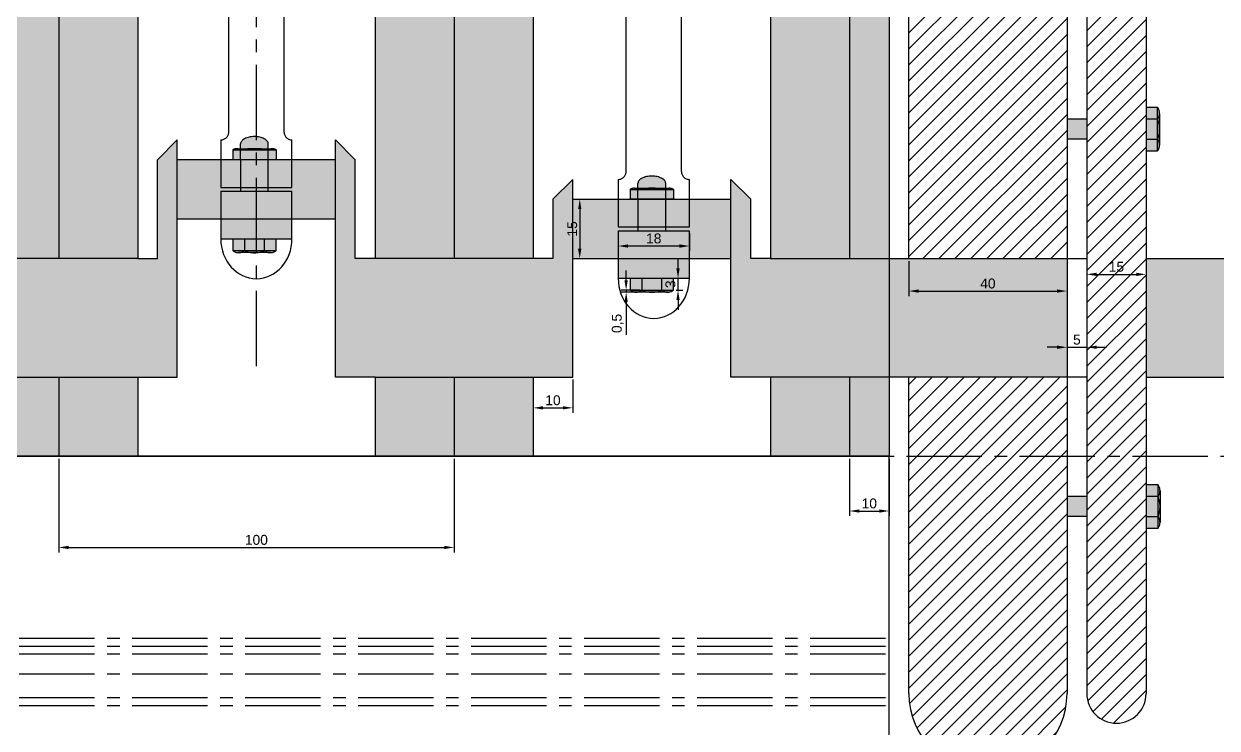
# Model space of a CAD drawing. Header units: millimetres. Extents: x 6030 to 8489, y 1264 to 2245.
# Drawn here: x 6892.3 to 7194.1, y 1694.9 to 1873 of the extents above; entities that cross this region are included whole.
import ezdxf

# ---------------------------------------------------------------- set-up
doc = ezdxf.new("R2010")
doc.units = ezdxf.units.MM
doc.linetypes.add('CENTER2', pattern=[28.575, 19.05, -3.175, 3.175, -3.175])
doc.layers.add('Layer1', color=173, linetype='Continuous')
doc.styles.get("Standard").update_dxf_attribs({"font": 'arial.ttf'})
doc.dimstyles.new('ISO-25', dxfattribs={"dimtxt": 2.5, "dimasz": 2.5, "dimexe": 1.25, "dimexo": 0.625, "dimtad": 1, "dimtxsty": 'Standard', "dimcen": 2.5, "dimadec": 0, "dimazin": 0, "dimtfac": 1, "dimtmove": 0, "dimatfit": 3, "dimfxl": 1, "dimarcsym": 0})

# ---------------------------------------------------------------- blocks, each defined once
blk = doc.blocks.new('*D28')
at = {"layer": 'Defpoints', "color": 0, "transparency": 16777216}
for p in [(7021.09, 1783.66), (7031.09, 1783.66), (7031.09, 1775.91)]:
    blk.add_point(p, dxfattribs=at)
at = {"layer": 'Layer1', "color": 0, "lineweight": -2, "transparency": 16777216}
for p, q in [((7021.09, 1783.04), (7021.09, 1774.66)), ((7031.09, 1783.04), (7031.09, 1774.66)), ((7023.59, 1775.91), (7028.59, 1775.91))]:
    blk.add_line(p, q, dxfattribs=at)
at = {"layer": 'Layer1', "color": 0, "transparency": 16777216}
for points in [[(7023.59, 1776.33), (7023.59, 1775.49), (7021.09, 1775.91)], [(7028.59, 1776.33), (7028.59, 1775.49), (7031.09, 1775.91)]]:
    blk.add_solid(points, dxfattribs=at)
at = {"layer": 'Layer1', "color": 0, "transparency": 16777216, "insert": (7026.09, 1777.81), "char_height": 2.5, "attachment_point": 5}
blk.add_mtext('10', dxfattribs=at)
blk = doc.blocks.new('*D29')
at = {"layer": 'Defpoints', "color": 0, "transparency": 16777216}
for p in [(7031.09, 1828.66), (7031.09, 1813.66), (7032.86, 1813.66)]:
    blk.add_point(p, dxfattribs=at)
at = {"layer": 'Layer1', "color": 0, "lineweight": -2, "transparency": 16777216}
for p, q in [((7031.71, 1828.66), (7034.11, 1828.66)), ((7032.86, 1826.16), (7032.86, 1816.16)), ((7031.71, 1813.66), (7034.11, 1813.66))]:
    blk.add_line(p, q, dxfattribs=at)
at = {"layer": 'Layer1', "color": 0, "transparency": 16777216}
for points in [[(7032.44, 1826.16), (7033.28, 1826.16), (7032.86, 1828.66)], [(7032.44, 1816.16), (7033.28, 1816.16), (7032.86, 1813.66)]]:
    blk.add_solid(points, dxfattribs=at)
at = {"layer": 'Layer1', "color": 0, "transparency": 16777216, "insert": (7030.96, 1821.16), "char_height": 2.5, "attachment_point": 5, "rotation": 90}
blk.add_mtext('15', dxfattribs=at)
blk = doc.blocks.new('*D30')
at = {"layer": 'Defpoints', "color": 0, "transparency": 16777216}
for p in [(7056.59, 1808.66), (7057.72, 1808.66), (7056.59, 1805.66)]:
    blk.add_point(p, dxfattribs=at)
at = {"layer": 'Layer1', "color": 0, "lineweight": -2, "transparency": 16777216}
for p, q in [((7057.72, 1811.16), (7057.72, 1813.66)), ((7057.22, 1808.66), (7058.97, 1808.66)), ((7057.72, 1805.66), (7057.72, 1808.66)), ((7057.22, 1805.66), (7058.97, 1805.66)), ((7057.72, 1803.16), (7057.72, 1800.66))]:
    blk.add_line(p, q, dxfattribs=at)
at = {"layer": 'Layer1', "color": 0, "transparency": 16777216}
for points in [[(7057.3, 1811.16), (7058.13, 1811.16), (7057.72, 1808.66)], [(7057.3, 1803.16), (7058.13, 1803.16), (7057.72, 1805.66)]]:
    blk.add_solid(points, dxfattribs=at)
at = {"layer": 'Layer1', "color": 0, "transparency": 16777216, "insert": (7055.81, 1807.16), "char_height": 2.5, "attachment_point": 5, "rotation": 90}
blk.add_mtext('3', dxfattribs=at)
blk = doc.blocks.new('*D31')
at = {"layer": 'Defpoints', "color": 0, "transparency": 16777216}
for p in [(7044.59, 1805.16), (7048.58, 1805.66), (7048.58, 1805.16)]:
    blk.add_point(p, dxfattribs=at)
at = {"layer": 'Layer1', "color": 0, "lineweight": -2, "transparency": 16777216}
for p, q in [((7044.59, 1808.16), (7044.59, 1810.66)), ((7047.96, 1805.66), (7043.34, 1805.66)), ((7047.96, 1805.16), (7043.34, 1805.16)), ((7044.59, 1805.66), (7044.59, 1805.16)), ((7044.59, 1802.66), (7044.59, 1794.34))]:
    blk.add_line(p, q, dxfattribs=at)
at = {"layer": 'Layer1', "color": 0, "transparency": 16777216}
for points in [[(7044.17, 1808.16), (7045.01, 1808.16), (7044.59, 1805.66)], [(7044.17, 1802.66), (7045.01, 1802.66), (7044.59, 1805.16)]]:
    blk.add_solid(points, dxfattribs=at)
at = {"layer": 'Layer1', "color": 0, "transparency": 16777216, "insert": (7042.46, 1797.25), "char_height": 2.5, "attachment_point": 5, "rotation": 90}
blk.add_mtext('0,5', dxfattribs=at)
blk = doc.blocks.new('*D32')
at = {"layer": 'Defpoints', "color": 0, "transparency": 16777216}
for p in [(7042.58, 1820.66), (7060.58, 1820.66), (7042.58, 1816.83)]:
    blk.add_point(p, dxfattribs=at)
at = {"layer": 'Layer1', "color": 0, "lineweight": -2, "transparency": 16777216}
for p, q in [((7042.58, 1820.04), (7042.58, 1815.58)), ((7060.58, 1820.04), (7060.58, 1815.58)), ((7058.08, 1816.83), (7045.08, 1816.83))]:
    blk.add_line(p, q, dxfattribs=at)
at = {"layer": 'Layer1', "color": 0, "transparency": 16777216}
for points in [[(7045.08, 1817.25), (7045.08, 1816.41), (7042.58, 1816.83)], [(7058.08, 1817.25), (7058.08, 1816.41), (7060.58, 1816.83)]]:
    blk.add_solid(points, dxfattribs=at)
at = {"layer": 'Layer1', "color": 0, "transparency": 16777216, "insert": (7051.58, 1818.73), "char_height": 2.5, "attachment_point": 5}
blk.add_mtext('18', dxfattribs=at)
blk = doc.blocks.new('*D42')
at = {"layer": 'Defpoints', "color": 0, "transparency": 16777216}
for p in [(6901.09, 1763.66), (7001.09, 1763.66), (7001.09, 1740.61)]:
    blk.add_point(p, dxfattribs=at)
at = {"layer": 'Layer1', "color": 0, "lineweight": -2, "transparency": 16777216}
for p, q in [((6901.09, 1763.04), (6901.09, 1739.36)), ((7001.09, 1763.04), (7001.09, 1739.36)), ((6903.59, 1740.61), (6998.59, 1740.61))]:
    blk.add_line(p, q, dxfattribs=at)
at = {"layer": 'Layer1', "color": 0, "transparency": 16777216}
for points in [[(6903.59, 1741.02), (6903.59, 1740.19), (6901.09, 1740.61)], [(6998.59, 1741.02), (6998.59, 1740.19), (7001.09, 1740.61)]]:
    blk.add_solid(points, dxfattribs=at)
at = {"layer": 'Layer1', "color": 0, "transparency": 16777216, "insert": (6951.09, 1742.51), "char_height": 2.5, "attachment_point": 5}
blk.add_mtext('100', dxfattribs=at)
blk = doc.blocks.new('*D44')
at = {"layer": 'Defpoints', "color": 0, "transparency": 16777216}
for p in [(7101.09, 1763.66), (7111.09, 1763.66), (7111.09, 1749.82)]:
    blk.add_point(p, dxfattribs=at)
at = {"layer": 'Layer1', "color": 0, "lineweight": -2, "transparency": 16777216}
for p, q in [((7101.09, 1763.04), (7101.09, 1748.57)), ((7111.09, 1763.04), (7111.09, 1748.57)), ((7103.59, 1749.82), (7108.59, 1749.82))]:
    blk.add_line(p, q, dxfattribs=at)
at = {"layer": 'Layer1', "color": 0, "transparency": 16777216}
for points in [[(7103.59, 1750.24), (7103.59, 1749.4), (7101.09, 1749.82)], [(7108.59, 1750.24), (7108.59, 1749.4), (7111.09, 1749.82)]]:
    blk.add_solid(points, dxfattribs=at)
at = {"layer": 'Layer1', "color": 0, "transparency": 16777216, "insert": (7106.09, 1751.72), "char_height": 2.5, "attachment_point": 5}
blk.add_mtext('10', dxfattribs=at)
blk = doc.blocks.new('*D52')
at = {"layer": 'Defpoints', "color": 0, "transparency": 16777216}
for p in [(7116.09, 1813.66), (7156.09, 1813.66), (7156.09, 1805.44)]:
    blk.add_point(p, dxfattribs=at)
at = {"layer": 'Layer1', "color": 0, "lineweight": -2, "transparency": 16777216}
for p, q in [((7116.09, 1813.04), (7116.09, 1804.19)), ((7156.09, 1813.04), (7156.09, 1804.19)), ((7118.59, 1805.44), (7153.59, 1805.44))]:
    blk.add_line(p, q, dxfattribs=at)
at = {"layer": 'Layer1', "color": 0, "transparency": 16777216}
for points in [[(7118.59, 1805.86), (7118.59, 1805.02), (7116.09, 1805.44)], [(7153.59, 1805.86), (7153.59, 1805.02), (7156.09, 1805.44)]]:
    blk.add_solid(points, dxfattribs=at)
at = {"layer": 'Layer1', "color": 0, "transparency": 16777216, "insert": (7136.09, 1807.34), "char_height": 2.5, "attachment_point": 5}
blk.add_mtext('40', dxfattribs=at)
blk = doc.blocks.new('*D53')
at = {"layer": 'Defpoints', "color": 0, "transparency": 16777216}
for p in [(7161.09, 1813.66), (7176.09, 1813.66), (7176.09, 1809.67)]:
    blk.add_point(p, dxfattribs=at)
at = {"layer": 'Layer1', "color": 0, "lineweight": -2, "transparency": 16777216}
for p, q in [((7161.09, 1813.04), (7161.09, 1808.42)), ((7176.09, 1813.04), (7176.09, 1808.42)), ((7163.59, 1809.67), (7173.59, 1809.67))]:
    blk.add_line(p, q, dxfattribs=at)
at = {"layer": 'Layer1', "color": 0, "transparency": 16777216}
for points in [[(7163.59, 1810.09), (7163.59, 1809.25), (7161.09, 1809.67)], [(7173.59, 1810.09), (7173.59, 1809.25), (7176.09, 1809.67)]]:
    blk.add_solid(points, dxfattribs=at)
at = {"layer": 'Layer1', "color": 0, "transparency": 16777216, "insert": (7168.59, 1811.57), "char_height": 2.5, "attachment_point": 5}
blk.add_mtext('15', dxfattribs=at)
blk = doc.blocks.new('*D54')
at = {"layer": 'Defpoints', "color": 0, "transparency": 16777216}
for p in [(7156.09, 1813.66), (7161.09, 1813.66), (7161.09, 1791.23)]:
    blk.add_point(p, dxfattribs=at)
at = {"layer": 'Layer1', "color": 0, "lineweight": -2, "transparency": 16777216}
for p, q in [((7156.09, 1813.04), (7156.09, 1789.98)), ((7161.09, 1813.04), (7161.09, 1789.98)), ((7153.59, 1791.23), (7151.09, 1791.23)), ((7156.09, 1791.23), (7161.09, 1791.23)), ((7163.59, 1791.23), (7166.09, 1791.23))]:
    blk.add_line(p, q, dxfattribs=at)
at = {"layer": 'Layer1', "color": 0, "transparency": 16777216}
for points in [[(7153.59, 1791.65), (7153.59, 1790.81), (7156.09, 1791.23)], [(7163.59, 1791.65), (7163.59, 1790.81), (7161.09, 1791.23)]]:
    blk.add_solid(points, dxfattribs=at)
at = {"layer": 'Layer1', "color": 0, "transparency": 16777216, "insert": (7158.59, 1793.13), "char_height": 2.5, "attachment_point": 5}
blk.add_mtext('5', dxfattribs=at)

msp = doc.modelspace()

# ---------------------------------------------------------------- hatches: boundary and pattern name
at = {"layer": 'Layer1', "true_color": 0x000000}
h = msp.add_hatch(color=18, dxfattribs=at)
h.dxf.hatch_style = 1
h.paths.add_polyline_path([(6721.089, 2008.663), (6716.089, 2008.663), (6716.089, 2013.663), (6701.089, 2013.663), (6701.089, 1823.663), (6701.089, 1813.663), (6721.089, 1813.663)])
h.paths.add_polyline_path([(6801.089, 2013.663), (6786.089, 2013.663), (6786.089, 2008.663), (6781.089, 2008.663), (6781.089, 1823.663), (6781.089, 1813.663), (6801.089, 1813.663), (6801.089, 1823.663)])
h.paths.add_polyline_path([(6821.089, 2008.663), (6816.089, 2008.663), (6816.089, 2013.663), (6801.089, 2013.663), (6801.089, 1823.663), (6801.089, 1813.663), (6821.089, 1813.663)])
h.paths.add_polyline_path([(6901.089, 2013.663), (6886.089, 2013.663), (6886.089, 2008.663), (6881.089, 2008.663), (6881.089, 1893.663), (6881.089, 1813.663), (6901.089, 1813.663)])
h.paths.add_polyline_path([(6921.089, 2008.663), (6916.089, 2008.663), (6916.089, 2013.663), (6901.089, 2013.663), (6901.089, 1813.663), (6921.089, 1813.663)])
h.paths.add_polyline_path([(7001.089, 2013.663), (6986.089, 2013.663), (6986.089, 2008.663), (6981.089, 2008.663), (6981.089, 1813.663), (7001.089, 1813.663)])
h.paths.add_polyline_path([(7021.089, 2008.663), (7016.089, 2008.663), (7016.089, 2013.663), (7001.089, 2013.663), (7001.089, 1813.663), (7021.089, 1813.663)])
h.paths.add_polyline_path([(7101.089, 2013.663), (7086.089, 2013.663), (7086.089, 2008.663), (7081.089, 2008.663), (7081.089, 1813.663), (7101.089, 1813.663)])
h.paths.add_polyline_path([(7111.089, 2013.663), (7101.089, 2013.663), (7101.089, 1813.663), (7111.089, 1813.663)])
at = {"layer": 'Layer1', "true_color": 0xed1f24}
h = msp.add_hatch(dxfattribs=at)
h.set_pattern_fill('ANSI31', color=240, scale=0.9)
h.paths.add_polyline_path([(7156.089, 1893.663, 1), (7116.089, 1893.663), (7116.089, 1813.663), (7156.089, 1813.663)])
h.paths.add_polyline_path([(7156.089, 1763.663), (7116.089, 1763.663), (7116.089, 1703.663, 1), (7156.089, 1703.663)])
h.paths.add_polyline_path([(7156.089, 1783.663), (7116.089, 1783.663), (7116.089, 1763.663), (7156.089, 1763.663)])
at = {"layer": 'Layer1', "true_color": 0x2776bb}
h = msp.add_hatch(dxfattribs=at)
h.set_pattern_fill('ANSI31', color=152, scale=0.9)
h.paths.add_polyline_path([(7176.089, 1893.663, 1), (7161.089, 1893.663), (7161.089, 1763.663), (7176.089, 1763.663)])
h.paths.add_polyline_path([(7176.089, 1763.663), (7161.089, 1763.663), (7161.089, 1703.663, 1), (7176.089, 1703.663)])
at = {"layer": 'Layer1', "true_color": 0xf7f281}
h = msp.add_hatch(color=51, dxfattribs=at)
h.dxf.hatch_style = 1
h.paths.add_polyline_path([(6731.089, 1843.663), (6731.089, 1853.663), (6726.089, 1848.663), (6726.089, 1823.663), (6726.089, 1813.663), (6721.089, 1813.663), (6701.089, 1813.663), (6701.089, 1783.663), (6721.089, 1783.663), (6731.089, 1783.663)])
h.paths.add_polyline_path([(6831.089, 1868.663), (6826.089, 1863.663), (6826.089, 1823.663), (6826.089, 1813.663), (6821.089, 1813.663), (6781.089, 1813.663), (6776.089, 1813.663), (6776.089, 1823.663), (6776.089, 1838.663), (6776.089, 1848.663), (6771.089, 1853.663), (6771.089, 1848.663), (6771.089, 1783.663), (6781.089, 1783.663), (6821.089, 1783.663), (6831.089, 1783.663)])
h.paths.add_polyline_path([(6771.089, 1848.663), (6767.089, 1848.663), (6758.089, 1848.663), (6758.089, 1841.663), (6752.101, 1841.663), (6752.101, 1840.663), (6758.089, 1840.663), (6758.089, 1833.663), (6767.089, 1833.663), (6771.089, 1833.663)])
h.paths.add_polyline_path([(6740.089, 1840.663), (6745.089, 1840.663), (6745.089, 1841.663), (6740.089, 1841.663), (6740.089, 1848.663), (6731.089, 1848.663), (6731.089, 1843.663), (6731.089, 1833.663), (6740.089, 1833.663)])
h.paths.add_polyline_path([(6691.089, 1813.663), (6641.089, 1813.663), (6641.089, 1783.663), (6691.089, 1783.663)])
edge = h.paths.add_edge_path()
edge.add_ellipse((6641.089, 1798.663), major_axis=(-30.152, 0), ratio=0.497485, start_angle=270, end_angle=450)
edge.add_line((6641.089, 1783.663), (6641.089, 1813.663))
h.paths.add_polyline_path([(7031.089, 1833.663), (7026.089, 1828.663), (7026.089, 1813.663), (7021.089, 1813.663), (6981.089, 1813.663), (6976.089, 1813.663), (6976.089, 1838.663), (6971.089, 1843.663), (6971.089, 1783.663), (6981.089, 1783.663), (7021.089, 1783.663), (7031.089, 1783.663)])
h.paths.add_polyline_path([(6931.089, 1843.663), (6926.089, 1838.663), (6926.089, 1813.663), (6921.089, 1813.663), (6881.089, 1813.663), (6876.089, 1813.663), (6876.089, 1823.663), (6876.089, 1863.663), (6871.089, 1868.663), (6871.089, 1863.663), (6871.089, 1783.663), (6881.089, 1783.663), (6921.089, 1783.663), (6931.089, 1783.663)])
h.paths.add_polyline_path([(6871.089, 1863.663), (6867.089, 1863.663), (6858.089, 1863.663), (6858.089, 1856.663), (6852.101, 1856.663), (6852.101, 1855.663), (6858.089, 1855.663), (6858.089, 1848.663), (6867.089, 1848.663), (6871.089, 1848.663)])
h.paths.add_polyline_path([(6840.089, 1855.663), (6845.089, 1855.663), (6845.089, 1856.663), (6840.089, 1856.663), (6840.089, 1863.663), (6831.089, 1863.663), (6831.089, 1848.663), (6840.089, 1848.663)])
h.paths.add_polyline_path([(6947.089, 1831.663), (6942.089, 1831.663), (6942.089, 1838.663), (6931.089, 1838.663), (6931.089, 1823.663), (6942.089, 1823.663), (6942.089, 1830.663), (6947.089, 1830.663)])
h.paths.add_polyline_path([(6971.089, 1838.663), (6960.089, 1838.663), (6960.089, 1831.663), (6954.101, 1831.663), (6954.101, 1830.663), (6960.089, 1830.663), (6960.089, 1823.663), (6971.089, 1823.663)])
h.paths.add_polyline_path([(7111.089, 1813.663), (7081.089, 1813.663), (7076.089, 1813.663), (7076.089, 1828.663), (7071.089, 1833.663), (7071.089, 1783.663), (7081.089, 1783.663), (7111.089, 1783.663)])
h.paths.add_polyline_path([(7071.089, 1828.663), (7060.583, 1828.663), (7060.583, 1821.663), (7054.595, 1821.663), (7054.595, 1820.663), (7060.583, 1820.663), (7060.583, 1813.663), (7071.089, 1813.663)])
h.paths.add_polyline_path([(7042.583, 1820.663), (7047.583, 1820.663), (7047.583, 1821.663), (7042.583, 1821.663), (7042.583, 1828.663), (7031.089, 1828.663), (7031.089, 1813.663), (7042.583, 1813.663)])
h.paths.add_polyline_path([(7156.089, 1813.663), (7111.089, 1813.663), (7111.089, 1783.663), (7156.089, 1783.663)])
h.paths.add_polyline_path([(7517.138, 1813.663), (7176.089, 1813.663), (7176.089, 1783.663), (7517.138, 1783.663)])
h.paths.add_polyline_path([(7133.583, 1804.744), (7138.717, 1804.744), (7138.717, 1809.896), (7133.583, 1809.896)], flags=24)
at = {"layer": 'Layer1', "true_color": 0x000000}
h = msp.add_hatch(color=18, dxfattribs=at)
h.dxf.hatch_style = 1
h.paths.add_polyline_path([(6754.101, 1828.663), (6752.101, 1828.663), (6751.101, 1828.663), (6751.101, 1825.663), (6754.101, 1825.663)])
h.paths.add_polyline_path([(6746.089, 1828.663), (6743.089, 1828.663), (6743.089, 1825.663), (6746.089, 1825.663)])
h.paths.add_polyline_path([(6751.101, 1828.663), (6746.089, 1828.663), (6746.089, 1825.663), (6751.101, 1825.663)])
h.paths.add_polyline_path([(6746.089, 1825.663), (6743.089, 1825.663, 0.3333333)])
h.paths.add_polyline_path([(6746.089, 1825.663, -0.1622777), (6744.589, 1825.163), (6748.033, 1825.163, -0.0809647)])
h.paths.add_polyline_path([(6751.101, 1825.663, -0.0809647), (6749.156, 1825.163), (6752.601, 1825.163, -0.1622777)])
h.paths.add_polyline_path([(6754.101, 1825.663), (6751.101, 1825.663, 0.1622777), (6752.601, 1825.163, 0.1622777)])
h.paths.add_polyline_path([(6751.101, 1825.663), (6746.089, 1825.663, 0.0809647), (6748.033, 1825.163), (6749.156, 1825.163, 0.0809647)])
h.paths.add_polyline_path([(6752.101, 1841.663), (6745.089, 1841.663), (6745.089, 1840.663), (6752.101, 1840.663)])
h.paths.add_polyline_path([(6754.101, 1851.163), (6752.101, 1851.163), (6752.101, 1848.663), (6754.101, 1848.663)])
h.paths.add_polyline_path([(6752.101, 1851.163), (6749.089, 1851.163), (6749.089, 1848.663), (6752.101, 1848.663)])
h.paths.add_polyline_path([(6749.089, 1851.163), (6745.089, 1851.163), (6745.089, 1848.663), (6749.089, 1848.663)])
h.paths.add_polyline_path([(6745.089, 1851.163), (6743.089, 1851.163), (6743.089, 1848.663), (6745.089, 1848.663)])
edge = h.paths.add_edge_path()
edge.add_ellipse((6748.595, 1852.663), major_axis=(-3.506, 0), ratio=0.5286887, start_angle=261.90007, end_angle=360)
edge.add_line((6745.089, 1852.663), (6745.089, 1851.431))
edge.add_line((6745.089, 1851.431), (6747.734, 1851.431))
edge.add_arc((6748.595, 1829.743), 21.705, 88.69585, 92.27358, ccw=False)
edge.add_line((6749.089, 1851.442), (6749.089, 1854.498))
edge = h.paths.add_edge_path()
edge.add_ellipse((6748.595, 1852.663), major_axis=(-3.506, 0), ratio=0.5286887, start_angle=180, end_angle=261.90007)
edge.add_line((6749.089, 1854.498), (6749.089, 1851.442))
edge.add_arc((6748.595, 1829.743), 21.705, 87.72642, 88.69585, ccw=False)
edge.add_line((6749.456, 1851.431), (6752.101, 1851.431))
edge.add_line((6752.101, 1851.431), (6752.101, 1852.663))
h.paths.add_polyline_path([(6743.089, 1851.163), (6745.089, 1851.163, 0.2679492)])
h.paths.add_polyline_path([(6749.089, 1851.431), (6747.734, 1851.431, 0.0306496), (6745.089, 1851.163), (6749.089, 1851.163)])
h.paths.add_polyline_path([(6747.734, 1851.431), (6745.089, 1851.431), (6745.089, 1851.163, -0.0306496)], flags=17)
h.paths.add_polyline_path([(6745.089, 1851.431), (6744.089, 1851.431, -0.1316525), (6745.089, 1851.163)], flags=17)
h.paths.add_polyline_path([(6749.456, 1851.431), (6749.089, 1851.431), (6749.089, 1851.163), (6752.101, 1851.163, 0.0306496)])
h.paths.add_polyline_path([(6752.101, 1851.431), (6749.456, 1851.431, -0.0306496), (6752.101, 1851.163)], flags=17)
h.paths.add_polyline_path([(6753.101, 1851.431), (6752.101, 1851.431), (6752.101, 1851.163, -0.1316525)], flags=17)
h.paths.add_polyline_path([(6752.101, 1851.163), (6754.101, 1851.163, 0.2679492)])
h.paths.add_polyline_path([(6854.101, 1843.663), (6851.101, 1843.663), (6851.101, 1840.663), (6854.101, 1840.663)])
h.paths.add_polyline_path([(6851.101, 1843.663), (6846.089, 1843.663), (6846.089, 1840.663), (6851.101, 1840.663)])
h.paths.add_polyline_path([(6846.089, 1843.663), (6843.089, 1843.663), (6843.089, 1840.663), (6846.089, 1840.663)])
h.paths.add_polyline_path([(6846.089, 1840.663), (6843.089, 1840.663, 0.3333333)])
h.paths.add_polyline_path([(6851.101, 1840.663), (6846.089, 1840.663, 0.0809647), (6848.033, 1840.163), (6849.156, 1840.163, 0.0809647)])
h.paths.add_polyline_path([(6854.101, 1840.663), (6851.101, 1840.663, 0.3333333)])
h.paths.add_polyline_path([(6851.101, 1840.663, -0.0809647), (6849.156, 1840.163), (6852.601, 1840.163, -0.1622777)])
h.paths.add_polyline_path([(6846.089, 1840.663, -0.1622777), (6844.589, 1840.163), (6848.033, 1840.163, -0.0809647)])
h.paths.add_polyline_path([(6854.101, 1866.163), (6852.101, 1866.163), (6852.101, 1863.663), (6854.101, 1863.663)])
h.paths.add_polyline_path([(6852.101, 1866.163), (6849.089, 1866.163), (6849.089, 1863.663), (6852.101, 1863.663)])
h.paths.add_polyline_path([(6849.089, 1866.163), (6845.089, 1866.163), (6845.089, 1863.663), (6849.089, 1863.663)])
h.paths.add_polyline_path([(6845.089, 1866.163), (6843.089, 1866.163), (6843.089, 1863.663), (6845.089, 1863.663)])
h.paths.add_polyline_path([(6843.089, 1866.163), (6845.089, 1866.163, 0.2679492)])
h.paths.add_polyline_path([(6849.089, 1866.431), (6847.734, 1866.431, 0.0306496), (6845.089, 1866.163), (6849.089, 1866.163)])
h.paths.add_polyline_path([(6849.456, 1866.431), (6849.089, 1866.431), (6849.089, 1866.163), (6852.101, 1866.163, 0.0306496)])
h.paths.add_polyline_path([(6852.101, 1866.163), (6854.101, 1866.163, 0.2679492)])
h.paths.add_polyline_path([(6852.101, 1866.431), (6849.456, 1866.431, -0.0306496), (6852.101, 1866.163)], flags=17)
h.paths.add_polyline_path([(6853.101, 1866.431), (6852.101, 1866.431), (6852.101, 1866.163, -0.1316525)], flags=17)
h.paths.add_polyline_path([(6847.734, 1866.431), (6845.089, 1866.431), (6845.089, 1866.163, -0.0306496)], flags=17)
h.paths.add_polyline_path([(6845.089, 1866.431), (6844.089, 1866.431, -0.1316525), (6845.089, 1866.163)], flags=17)
edge = h.paths.add_edge_path()
edge.add_ellipse((6848.595, 1867.663), major_axis=(-3.506, 0), ratio=0.5286887, start_angle=261.90007, end_angle=360)
edge.add_line((6845.089, 1867.663), (6845.089, 1866.431))
edge.add_line((6845.089, 1866.431), (6847.734, 1866.431))
edge.add_arc((6848.595, 1844.743), 21.705, 88.69585, 92.27358, ccw=False)
edge.add_line((6849.089, 1866.442), (6849.089, 1869.498))
edge = h.paths.add_edge_path()
edge.add_ellipse((6848.595, 1867.663), major_axis=(-3.506, 0), ratio=0.5286887, start_angle=180, end_angle=261.90007)
edge.add_line((6849.089, 1869.498), (6849.089, 1866.442))
edge.add_arc((6848.595, 1844.743), 21.705, 87.72642, 88.69585, ccw=False)
edge.add_line((6849.456, 1866.431), (6852.101, 1866.431))
edge.add_line((6852.101, 1866.431), (6852.101, 1867.663))
h.paths.add_polyline_path([(6947.089, 1841.163), (6945.089, 1841.163), (6945.089, 1838.663), (6947.089, 1838.663)])
h.paths.add_polyline_path([(6951.089, 1841.163), (6947.089, 1841.163), (6947.089, 1838.663), (6951.089, 1838.663)])
h.paths.add_polyline_path([(6954.101, 1841.163), (6951.089, 1841.163), (6951.089, 1838.663), (6954.101, 1838.663)])
h.paths.add_polyline_path([(6956.101, 1841.163), (6954.101, 1841.163), (6954.101, 1838.663), (6956.101, 1838.663)])
edge = h.paths.add_edge_path()
edge.add_ellipse((6950.595, 1842.663), major_axis=(-3.506, 0), ratio=0.5286887, start_angle=261.90007, end_angle=360)
edge.add_line((6947.089, 1842.663), (6947.089, 1841.431))
edge.add_line((6947.089, 1841.431), (6949.734, 1841.431))
edge.add_arc((6950.595, 1819.743), 21.705, 88.69585, 92.27358, ccw=False)
edge.add_line((6951.089, 1841.442), (6951.089, 1844.498))
edge = h.paths.add_edge_path()
edge.add_ellipse((6950.595, 1842.663), major_axis=(-3.506, 0), ratio=0.5286887, start_angle=180, end_angle=261.90007)
edge.add_line((6951.089, 1844.498), (6951.089, 1841.442))
edge.add_arc((6950.595, 1819.743), 21.705, 87.72642, 88.69585, ccw=False)
edge.add_line((6951.456, 1841.431), (6954.101, 1841.431))
edge.add_line((6954.101, 1841.431), (6954.101, 1842.663))
h.paths.add_polyline_path([(6945.089, 1841.163), (6947.089, 1841.163, 0.2679492)])
h.paths.add_polyline_path([(6949.734, 1841.431), (6947.089, 1841.431), (6947.089, 1841.163, -0.0306496)], flags=0)
h.paths.add_polyline_path([(6947.089, 1841.431), (6946.089, 1841.431, -0.1316525), (6947.089, 1841.163)], flags=17)
h.paths.add_polyline_path([(6951.456, 1841.431), (6949.734, 1841.431, 0.0306496), (6947.089, 1841.163), (6951.089, 1841.163), (6954.101, 1841.163, 0.0306496)])
h.paths.add_polyline_path([(6954.101, 1841.163), (6956.101, 1841.163, 0.2679492)])
h.paths.add_polyline_path([(6954.101, 1841.431), (6951.456, 1841.431, -0.0306496), (6954.101, 1841.163)], flags=0)
h.paths.add_polyline_path([(6955.101, 1841.431), (6954.101, 1841.431), (6954.101, 1841.163, -0.1316525)], flags=17)
h.paths.add_polyline_path([(6954.101, 1831.663), (6951.089, 1831.663), (6951.089, 1830.663), (6954.101, 1830.663)])
h.paths.add_polyline_path([(6951.089, 1831.663), (6947.089, 1831.663), (6947.089, 1830.663), (6951.089, 1830.663)])
h.paths.add_polyline_path([(6948.089, 1818.663), (6945.089, 1818.663), (6945.089, 1815.663), (6948.089, 1815.663)])
h.paths.add_polyline_path([(6951.089, 1818.663), (6948.089, 1818.663), (6948.089, 1815.663), (6951.089, 1815.663)])
h.paths.add_polyline_path([(6953.101, 1818.663), (6951.089, 1818.663), (6951.089, 1815.663), (6953.101, 1815.663)])
h.paths.add_polyline_path([(6956.101, 1818.663), (6953.101, 1818.663), (6953.101, 1815.663), (6956.101, 1815.663)])
at = {"layer": 'Layer1'}
h = msp.add_hatch(color=4, dxfattribs=at)
h.dxf.hatch_style = 1
h.paths.add_polyline_path([(6951.089, 1830.663), (6942.089, 1830.663), (6942.089, 1823.663), (6951.089, 1823.663)])
h.paths.add_polyline_path([(6960.089, 1830.663), (6951.089, 1830.663), (6951.089, 1823.663), (6960.089, 1823.663)])
h.paths.add_polyline_path([(6960.089, 1838.663), (6954.101, 1838.663), (6954.101, 1831.663), (6960.089, 1831.663)])
h.paths.add_polyline_path([(6947.089, 1838.663), (6942.089, 1838.663), (6942.089, 1831.663), (6947.089, 1831.663)])
h.paths.add_polyline_path([(6954.101, 1838.663), (6951.089, 1838.663), (6951.089, 1831.663), (6954.101, 1831.663)])
h.paths.add_polyline_path([(6951.089, 1838.663), (6947.089, 1838.663), (6947.089, 1831.663), (6951.089, 1831.663)])
h.paths.add_polyline_path([(7060.583, 1828.663), (7054.595, 1828.663), (7054.595, 1821.663), (7060.583, 1821.663)])
h.paths.add_polyline_path([(7047.583, 1828.663), (7042.583, 1828.663), (7042.583, 1821.663), (7047.583, 1821.663)])
h.paths.add_polyline_path([(7060.583, 1820.663), (7042.583, 1820.663), (7042.583, 1813.663), (7060.583, 1813.663)])
h.paths.add_polyline_path([(6858.089, 1855.663), (6840.089, 1855.663), (6840.089, 1848.663), (6858.089, 1848.663)])
h.paths.add_polyline_path([(6858.089, 1863.663), (6852.101, 1863.663), (6852.101, 1856.663), (6858.089, 1856.663)])
h.paths.add_polyline_path([(6852.101, 1863.663), (6845.089, 1863.663), (6845.089, 1856.663), (6852.101, 1856.663)])
h.paths.add_polyline_path([(6845.089, 1863.663), (6840.089, 1863.663), (6840.089, 1856.663), (6845.089, 1856.663)])
h.paths.add_polyline_path([(6745.089, 1848.663), (6743.089, 1848.663), (6740.089, 1848.663), (6740.089, 1841.663), (6745.089, 1841.663)])
h.paths.add_polyline_path([(6752.101, 1848.663), (6745.089, 1848.663), (6745.089, 1841.663), (6752.101, 1841.663)])
h.paths.add_polyline_path([(6758.089, 1848.663), (6752.101, 1848.663), (6752.101, 1841.663), (6758.089, 1841.663)])
h.paths.add_polyline_path([(6758.089, 1840.663), (6740.089, 1840.663), (6740.089, 1833.663), (6758.089, 1833.663)])
h.paths.add_polyline_path([(6758.089, 1833.663), (6740.089, 1833.663), (6740.089, 1828.663), (6758.089, 1828.663)])
h.paths.add_polyline_path([(6951.089, 1823.663), (6942.089, 1823.663), (6942.089, 1818.663), (6951.089, 1818.663)])
h.paths.add_polyline_path([(6960.089, 1823.663), (6951.089, 1823.663), (6951.089, 1818.663), (6960.089, 1818.663)])
h.paths.add_polyline_path([(6858.089, 1848.663), (6840.089, 1848.663), (6840.089, 1843.663), (6858.089, 1843.663)])
h.paths.add_polyline_path([(7060.583, 1813.663), (7042.583, 1813.663), (7042.583, 1808.663), (7060.583, 1808.663)])
h.paths.add_polyline_path([(7054.595, 1828.663), (7047.583, 1828.663), (7047.583, 1821.663), (7054.595, 1821.663)])
at = {"layer": 'Layer1', "true_color": 0x000000}
h = msp.add_hatch(color=18, dxfattribs=at)
h.dxf.hatch_style = 1
h.paths.add_polyline_path([(7178.996, 1851.883), (7176.089, 1851.883), (7176.089, 1848.883), (7178.996, 1848.883)])
h.paths.add_polyline_path([(7178.996, 1848.883), (7176.089, 1848.883), (7176.089, 1843.871), (7178.996, 1843.871)])
h.paths.add_polyline_path([(7178.996, 1843.871), (7176.089, 1843.871), (7176.089, 1840.871), (7178.996, 1840.871)])
h.paths.add_polyline_path([(7179.496, 1845.816), (7179.496, 1846.939, 0.0809647), (7178.996, 1848.883), (7178.996, 1843.871, 0.0809647)])
h.paths.add_polyline_path([(7178.996, 1843.871), (7178.996, 1840.871, 0.3333333)])
h.paths.add_polyline_path([(7179.496, 1845.816, -0.0809647), (7178.996, 1843.871, -0.1622777), (7179.496, 1842.371)])
h.paths.add_polyline_path([(7178.996, 1851.883), (7178.996, 1848.883, 0.3333333)])
h.paths.add_polyline_path([(7179.496, 1850.383, -0.1622777), (7178.996, 1848.883, -0.0809647), (7179.496, 1846.939)])
h.paths.add_polyline_path([(7161.089, 1848.883), (7156.089, 1848.883), (7156.089, 1843.871), (7161.089, 1843.871)])
h.paths.add_polyline_path([(7161.089, 1753.459), (7156.089, 1753.459), (7156.089, 1748.447), (7161.089, 1748.447)])
h = msp.add_hatch(color=18, dxfattribs=at)
h.dxf.hatch_style = 1
h.paths.add_polyline_path([(6948.089, 1815.663), (6945.089, 1815.663, 0.3333333)])
h.paths.add_polyline_path([(6951.089, 1815.663), (6948.089, 1815.663, 0.0809647), (6950.033, 1815.163), (6951.089, 1815.163)])
h.paths.add_polyline_path([(6953.101, 1815.663), (6951.089, 1815.663), (6951.089, 1815.163), (6951.156, 1815.163, 0.0809647)])
h.paths.add_polyline_path([(6956.101, 1815.663), (6953.101, 1815.663, 0.3333333)])
h.paths.add_polyline_path([(6953.101, 1815.663, -0.0809647), (6951.156, 1815.163), (6954.601, 1815.163, -0.1622777)])
h.paths.add_polyline_path([(6948.089, 1815.663, -0.1622777), (6946.589, 1815.163), (6950.033, 1815.163, -0.0809647)])
h.paths.add_polyline_path([(6949.734, 1841.431), (6947.089, 1841.431), (6947.089, 1841.163, -0.0306496)])
h.paths.add_polyline_path([(6954.101, 1841.431), (6951.456, 1841.431, -0.0306496), (6954.101, 1841.163)])
h.paths.add_polyline_path([(7047.583, 1831.163), (7045.583, 1831.163), (7045.583, 1828.663), (7047.583, 1828.663)])
h.paths.add_polyline_path([(7054.595, 1831.163), (7047.583, 1831.163), (7047.583, 1828.663), (7054.595, 1828.663)])
h.paths.add_polyline_path([(7056.595, 1831.163), (7054.595, 1831.163), (7054.595, 1828.663), (7056.595, 1828.663)])
edge = h.paths.add_edge_path()
edge.add_ellipse((7051.089, 1832.663), major_axis=(-3.506, 0), ratio=0.5286887, start_angle=180, end_angle=360)
edge.add_line((7047.583, 1832.663), (7047.583, 1831.431))
edge.add_line((7047.583, 1831.431), (7050.228, 1831.431))
edge.add_arc((7051.089, 1809.743), 21.705, 87.72642, 92.27358, ccw=False)
edge.add_line((7051.95, 1831.431), (7054.595, 1831.431))
edge.add_line((7054.595, 1831.431), (7054.595, 1832.663))
h.paths.add_polyline_path([(7051.95, 1831.431), (7050.228, 1831.431, 0.0306496), (7047.583, 1831.163), (7054.595, 1831.163, 0.0306496)])
h.paths.add_polyline_path([(7045.583, 1831.163), (7047.583, 1831.163, 0.2679492)])
h.paths.add_polyline_path([(7050.228, 1831.431), (7047.583, 1831.431), (7047.583, 1831.163, -0.0306496)], flags=0)
h.paths.add_polyline_path([(7047.583, 1831.431), (7046.583, 1831.431, -0.1316525), (7047.583, 1831.163)], flags=17)
h.paths.add_polyline_path([(7054.595, 1831.163), (7056.595, 1831.163, 0.2679492)])
h.paths.add_polyline_path([(7054.595, 1821.663), (7047.583, 1821.663), (7047.583, 1820.663), (7054.595, 1820.663)])
h.paths.add_polyline_path([(7048.583, 1808.663), (7045.583, 1808.663), (7045.583, 1805.663), (7048.583, 1805.663)])
h.paths.add_polyline_path([(7053.595, 1808.663), (7048.583, 1808.663), (7048.583, 1805.663), (7053.595, 1805.663)])
h.paths.add_polyline_path([(7056.595, 1808.663), (7053.595, 1808.663), (7053.595, 1805.663), (7056.595, 1805.663)])
h.paths.add_polyline_path([(7053.595, 1805.663), (7048.583, 1805.663, 0.0809647), (7050.527, 1805.163), (7051.65, 1805.163, 0.0809647)])
h.paths.add_polyline_path([(7048.583, 1805.663), (7045.583, 1805.663, 0.3333333)])
h.paths.add_polyline_path([(7056.595, 1805.663), (7053.595, 1805.663, 0.3333333)])
h.paths.add_polyline_path([(7053.595, 1805.663, -0.0809647), (7051.65, 1805.163), (7055.095, 1805.163, -0.1622777)])
h.paths.add_polyline_path([(7048.583, 1805.663, -0.1622777), (7047.083, 1805.163), (7050.527, 1805.163, -0.0809647)])
h.paths.add_polyline_path([(7054.595, 1831.431), (7051.95, 1831.431, -0.0306496), (7054.595, 1831.163)], flags=0)
h.paths.add_polyline_path([(7055.595, 1831.431), (7054.595, 1831.431), (7054.595, 1831.163, -0.1316525)], flags=17)
h = msp.add_hatch(color=18, dxfattribs=at)
h.dxf.hatch_style = 1
h.paths.add_polyline_path([(7050.228, 1831.431), (7047.583, 1831.431), (7047.583, 1831.163, -0.0306496)])
h.paths.add_polyline_path([(7054.595, 1831.431), (7051.95, 1831.431, -0.0306496), (7054.595, 1831.163)])
h = msp.add_hatch(color=18, dxfattribs=at)
h.dxf.hatch_style = 1
h.paths.add_polyline_path([(6721.089, 1783.663), (6701.089, 1783.663), (6701.089, 1763.663), (6721.089, 1763.663)])
h.paths.add_polyline_path([(6701.089, 1783.663), (6691.089, 1783.663), (6691.089, 1763.663), (6701.089, 1763.663)])
h.paths.add_polyline_path([(6801.089, 1783.663), (6781.089, 1783.663), (6781.089, 1763.663), (6801.089, 1763.663)])
h.paths.add_polyline_path([(6821.089, 1783.663), (6801.089, 1783.663), (6801.089, 1763.663), (6821.089, 1763.663)])
h.paths.add_polyline_path([(6901.089, 1783.663), (6881.089, 1783.663), (6881.089, 1763.663), (6901.089, 1763.663)])
h.paths.add_polyline_path([(6921.089, 1783.663), (6901.089, 1783.663), (6901.089, 1763.663), (6921.089, 1763.663)])
h.paths.add_polyline_path([(7001.089, 1783.663), (6981.089, 1783.663), (6981.089, 1763.663), (7001.089, 1763.663)])
h.paths.add_polyline_path([(7021.089, 1783.663), (7001.089, 1783.663), (7001.089, 1763.663), (7021.089, 1763.663)])
h.paths.add_polyline_path([(7101.089, 1783.663), (7081.089, 1783.663), (7081.089, 1763.663), (7101.089, 1763.663)])
h.paths.add_polyline_path([(7111.089, 1783.663), (7101.089, 1783.663), (7101.089, 1763.663), (7111.089, 1763.663)])
h = msp.add_hatch(color=18, dxfattribs=at)
h.dxf.hatch_style = 1
h.paths.add_polyline_path([(7179.114, 1756.459), (7176.114, 1756.459), (7176.114, 1753.459), (7179.114, 1753.459)])
h.paths.add_polyline_path([(7179.114, 1753.459), (7176.114, 1753.459), (7176.114, 1748.447), (7179.114, 1748.447)])
h.paths.add_polyline_path([(7179.114, 1748.447), (7176.114, 1748.447), (7176.114, 1745.447), (7179.114, 1745.447)])
h.paths.add_polyline_path([(7179.114, 1748.447), (7179.114, 1745.447, 0.3333333)])
h.paths.add_polyline_path([(7179.614, 1751.514, 0.0809647), (7179.114, 1753.459), (7179.114, 1748.447, 0.0809647), (7179.614, 1750.391)])
h.paths.add_polyline_path([(7179.114, 1756.459), (7179.114, 1753.459, 0.3333333)])
h.paths.add_polyline_path([(7179.614, 1754.959, -0.1622777), (7179.114, 1753.459, -0.0809647), (7179.614, 1751.514)])
h.paths.add_polyline_path([(7179.614, 1750.391, -0.0809647), (7179.114, 1748.447, -0.1622777), (7179.614, 1746.947)])

# ---------------------------------------------------------------- linework, layer by layer
at = {"color": 32, "true_color": 0xcd6928}
for p, q in [((6901.089, 2013.663), (6901.089, 1813.663)), ((7001.089, 2013.663), (7001.089, 1813.663)), ((7101.089, 2013.663), (7101.089, 1813.663)), ((7111.089, 2013.663), (7111.089, 1763.663)), ((6921.089, 2008.663), (6921.089, 1813.663)), ((6981.089, 2008.663), (6981.089, 1813.663)), ((7021.089, 2008.663), (7021.089, 1813.663)), ((7081.089, 2008.663), (7081.089, 1813.663)), ((6901.089, 1783.663), (6901.089, 1763.663)), ((6921.089, 1783.663), (6921.089, 1763.663)), ((6981.089, 1783.663), (6981.089, 1763.663)), ((7001.089, 1783.663), (7001.089, 1763.663)), ((7021.089, 1783.663), (7021.089, 1763.663)), ((7081.089, 1783.663), (7081.089, 1763.663)), ((7101.089, 1783.663), (7101.089, 1763.663))]:
    msp.add_line(p, q, dxfattribs=at)
at = {"color": 4, "linetype": 'CENTER2'}
for p, q in [((6951.089, 1786.469), (6951.089, 1910.646)), ((6942.089, 1843.663), (6942.089, 1831.663)), ((6945.089, 1841.163), (6945.089, 1838.663)), ((6945.089, 1841.163), (6956.101, 1841.163)), ((6946.089, 1841.431), (6955.101, 1841.431)), ((6947.089, 1838.663), (6947.089, 1842.663)), ((6954.101, 1838.663), (6954.101, 1842.663)), ((6956.101, 1841.163), (6956.101, 1838.663)), ((6960.089, 1831.663), (6960.089, 1843.663)), ((6956.101, 1838.663), (6945.089, 1838.663)), ((6947.089, 1838.663), (6947.089, 1830.663)), ((6954.101, 1830.663), (6954.101, 1838.663)), ((7042.583, 1833.663), (7042.583, 1821.663)), ((7047.583, 1828.663), (7047.583, 1832.663)), ((7054.595, 1828.663), (7054.595, 1832.663)), ((7060.583, 1821.663), (7060.583, 1833.663)), ((6942.089, 1831.663), (6960.089, 1831.663)), ((6942.089, 1830.663), (6960.089, 1830.663)), ((6942.089, 1830.663), (6942.089, 1818.663)), ((6960.089, 1818.663), (6960.089, 1830.663)), ((7045.583, 1831.163), (7045.583, 1828.663)), ((7045.583, 1831.163), (7056.595, 1831.163)), ((7046.583, 1831.431), (7055.595, 1831.431)), ((7056.595, 1831.163), (7056.595, 1828.663)), ((7056.595, 1828.663), (7045.583, 1828.663)), ((7047.583, 1828.663), (7047.583, 1820.663)), ((7054.595, 1820.663), (7054.595, 1828.663)), ((7042.583, 1821.663), (7060.583, 1821.663)), ((7042.583, 1820.663), (7060.583, 1820.663)), ((7042.583, 1820.663), (7042.583, 1808.663)), ((7060.583, 1808.663), (7060.583, 1820.663)), ((6942.089, 1818.663), (6960.089, 1818.663)), ((6945.089, 1818.663), (6945.089, 1815.663)), ((6948.089, 1818.663), (6948.089, 1815.663)), ((6953.101, 1815.663), (6953.101, 1818.663)), ((6956.101, 1815.663), (6956.101, 1818.663)), ((6945.089, 1815.663), (6956.101, 1815.663)), ((6954.601, 1815.163), (6946.589, 1815.163)), ((7042.583, 1808.663), (7060.583, 1808.663)), ((7045.583, 1808.663), (7045.583, 1805.663)), ((7048.583, 1808.663), (7048.583, 1805.663)), ((7053.595, 1805.663), (7053.595, 1808.663)), ((7056.595, 1805.663), (7056.595, 1808.663)), ((7045.583, 1805.663), (7056.595, 1805.663)), ((7055.095, 1805.163), (7047.083, 1805.163))]:
    msp.add_line(p, q, dxfattribs=at)
at = {"color": 4}
for p, q in [((6944.089, 1845.663), (6944.089, 1909.576)), ((6958.089, 1845.663), (6958.089, 1910.056)), ((7044.583, 1835.663), (7044.583, 1902.708)), ((7058.583, 1835.663), (7058.583, 1902.951))]:
    msp.add_line(p, q, dxfattribs=at)
at = {"color": 240, "linetype": 'CENTER2', "true_color": 0xed1f24}
for p, q in [((7178.996, 1851.883), (7175.996, 1851.883)), ((7178.996, 1840.871), (7178.996, 1851.883)), ((7179.496, 1850.383), (7179.496, 1842.371)), ((7178.996, 1848.883), (7175.996, 1848.883)), ((7175.996, 1843.871), (7178.996, 1843.871)), ((7175.996, 1840.871), (7178.996, 1840.871)), ((7179.114, 1756.459), (7176.114, 1756.459)), ((7179.114, 1745.447), (7179.114, 1756.459)), ((7179.114, 1753.459), (7176.114, 1753.459)), ((7179.614, 1754.959), (7179.614, 1746.947)), ((7176.114, 1748.447), (7179.114, 1748.447)), ((7176.114, 1745.447), (7179.114, 1745.447))]:
    msp.add_line(p, q, dxfattribs=at)
at = {"color": 2}
for p, q in [((6926.089, 1838.663), (6931.089, 1843.663)), ((6931.089, 1783.663), (6931.089, 1843.663)), ((6971.089, 1783.663), (6971.089, 1843.663)), ((6971.089, 1843.663), (6976.089, 1838.663)), ((6926.089, 1813.663), (6926.089, 1838.663)), ((6971.089, 1838.663), (6931.089, 1838.663)), ((6976.089, 1813.663), (6976.089, 1838.663)), ((7026.089, 1828.663), (7031.089, 1833.663)), ((7031.089, 1783.663), (7031.089, 1833.663)), ((7071.089, 1783.663), (7071.089, 1833.663)), ((7071.089, 1833.663), (7076.089, 1828.663)), ((7026.089, 1828.663), (7026.089, 1813.663)), ((7031.089, 1828.663), (7071.089, 1828.663)), ((7076.089, 1813.663), (7076.089, 1828.663)), ((6971.089, 1823.663), (6931.089, 1823.663)), ((6921.089, 1813.663), (6926.089, 1813.663)), ((6981.089, 1813.663), (6976.089, 1813.663)), ((7021.089, 1813.663), (6981.089, 1813.663)), ((7026.089, 1813.663), (7021.089, 1813.663)), ((7031.089, 1813.663), (7071.089, 1813.663)), ((7081.089, 1813.663), (7076.089, 1813.663)), ((7081.089, 1813.663), (7111.089, 1813.663)), ((7111.089, 1813.663), (7111.089, 1783.663)), ((6921.089, 1783.663), (6931.089, 1783.663)), ((6981.089, 1783.663), (6971.089, 1783.663)), ((6981.089, 1783.663), (7021.089, 1783.663)), ((7021.089, 1783.663), (7031.089, 1783.663)), ((7081.089, 1783.663), (7071.089, 1783.663)), ((7111.089, 1783.663), (7081.089, 1783.663))]:
    msp.add_line(p, q, dxfattribs=at)
at = {"color": 2, "true_color": 0xf1eb1f}
for p, q in [((6921.089, 1813.663), (6881.089, 1813.663)), ((6881.089, 1783.663), (6921.089, 1783.663))]:
    msp.add_line(p, q, dxfattribs=at)
at = {"linetype": 'CENTER2'}
msp.add_line((6029.665, 1763.663), (8488.502, 1763.663), dxfattribs=at)
at = {"color": 30, "lineweight": 35, "true_color": 0xf26722}
msp.add_line((7111.089, 1763.663), (6701.089, 1763.663), dxfattribs=at)
at = {"color": 240, "linetype": 'CENTER2', "true_color": 0xed1f24}
for centre, radius, start, end in [((7176.996, 1850.383), 2.5, 323.1301, 36.8699), ((7173.282, 1846.377), 6.24, 336.32184, 23.67816), ((7176.996, 1842.371), 2.5, 323.1301, 36.8699), ((7177.114, 1754.959), 2.5, 323.1301, 36.8699), ((7173.399, 1750.953), 6.24, 336.32184, 23.67816), ((7177.114, 1746.947), 2.5, 323.1301, 36.8699)]:
    msp.add_arc(centre, radius, start, end, dxfattribs=at)
at = {"color": 4, "linetype": 'CENTER2'}
for centre, radius, start, end in [((6942.089, 1845.663), 2, 270, 0), ((6960.089, 1845.663), 2, 180, 270), ((6946.089, 1839.431), 2, 60, 120), ((6950.595, 1819.743), 21.705, 80.70424, 99.29576), ((6955.101, 1839.431), 2, 60, 120), ((7042.583, 1835.663), 2, 270, 0), ((7060.583, 1835.663), 2, 180, 270), ((7046.583, 1829.431), 2, 60, 120), ((7051.089, 1809.743), 21.705, 80.70424, 99.29576), ((7055.595, 1829.431), 2, 60, 120), ((6946.589, 1817.663), 2.5, 233.1301, 306.8699), ((6950.595, 1821.377), 6.24, 246.32184, 293.67816), ((6954.601, 1817.663), 2.5, 233.1301, 306.8699), ((7047.083, 1807.663), 2.5, 233.1301, 306.8699), ((7051.089, 1811.377), 6.24, 246.32184, 293.67816), ((7055.095, 1807.663), 2.5, 233.1301, 306.8699)]:
    msp.add_arc(centre, radius, start, end, dxfattribs=at)
for centre in [(6950.595, 1842.663), (7051.089, 1832.663)]:
    msp.add_ellipse(centre, major_axis=(-3.506, 0), ratio=0.5286887, start_param=3.1415927, end_param=6.2831853, dxfattribs=at)
at = {"color": 4}
for centre in [(6951.089, 1818.663), (7051.583, 1808.663)]:
    msp.add_ellipse(centre, major_axis=(0, -10.121), ratio=0.8892466, start_param=4.712389, end_param=7.8539816, dxfattribs=at)
at = {"layer": 'Layer1', "color": 240, "true_color": 0xed1f24}
for p, q in [((7116.089, 1813.663), (7116.089, 1893.663)), ((7156.089, 1893.663), (7156.089, 1703.663)), ((7161.089, 1893.663), (7161.089, 1703.663)), ((7176.089, 1893.663), (7176.089, 1703.663)), ((7161.089, 1848.883), (7156.089, 1848.883)), ((7161.089, 1843.871), (7156.089, 1843.871)), ((7161.089, 1813.663), (7161.089, 1783.663)), ((7116.089, 1703.663), (7116.089, 1783.663)), ((7161.089, 1753.459), (7156.089, 1753.459)), ((7161.089, 1748.447), (7156.089, 1748.447))]:
    msp.add_line(p, q, dxfattribs=at)
at = {"layer": 'Layer1', "color": 241, "true_color": 0xf7abae}
for p, q in [((7111.089, 1813.663), (7161.089, 1813.663)), ((7176.089, 1813.663), (7542.138, 1813.663)), ((7161.089, 1783.663), (7111.089, 1783.663)), ((7176.089, 1783.663), (7542.138, 1783.663))]:
    msp.add_line(p, q, dxfattribs=at)
at = {"layer": 'Layer1', "color": 0}
msp.add_line((7111.089, 1813.663), (7116.089, 1813.663), dxfattribs=at)
at = {"layer": 'Layer1', "color": 30, "true_color": 0xf8991e}
msp.add_line((7111.089, 1686.089), (7111.089, 1763.663), dxfattribs=at)
at = {"layer": 'Layer1', "color": 1}
msp.add_line((7176.114, 1756.459), (7176.114, 1745.447), dxfattribs=at)
at = {"layer": 'Layer1', "color": 143, "linetype": 'CENTER2', "true_color": 0x7aafdf}
for p, q in [((6691.089, 1717.663), (7111.089, 1717.663)), ((6691.089, 1715.663), (7111.089, 1715.663)), ((6691.089, 1713.663), (7111.089, 1713.663)), ((6691.089, 1708.663), (7111.089, 1708.663)), ((6691.089, 1702.663), (7111.089, 1702.663)), ((6691.089, 1700.663), (7111.089, 1700.663))]:
    msp.add_line(p, q, dxfattribs=at)
at = {"layer": 'Layer1', "color": 240, "true_color": 0xed1f24}
for centre, radius in [((7136.089, 1703.663), 20), ((7168.589, 1703.663), 7.5)]:
    msp.add_arc(centre, radius, 180, 0, dxfattribs=at)

# ---------------------------------------------------------------- dimensions: what is measured, and where the dimension line sits
at = {"layer": 'Layer1', "color": 3}
for base, p1, p2, picture, middle in [((7032.858, 1813.663), (7031.089, 1828.663), (7031.089, 1813.663), '*D29', (7030.957, 1821.163)), ((7044.591, 1805.163), (7048.583, 1805.663), (7048.583, 1805.163), '*D31', (7042.464, 1797.252)), ((7057.717, 1808.663), (7056.595, 1805.663), (7056.595, 1808.663), '*D30', (7055.814, 1807.163))]:
    dim = msp.add_linear_dim(base=base, p1=p1, p2=p2, angle=90, dimstyle='ISO-25', dxfattribs=at)
    dim.commit()
    dim.dimension.update_dxf_attribs({"geometry": picture, "text_midpoint": middle})
for base, p1, p2, picture, middle in [((7042.583, 1816.83), (7060.583, 1820.663), (7042.583, 1820.663), '*D32', (7051.583, 1818.731)), ((7156.089, 1805.441), (7116.089, 1813.663), (7156.089, 1813.663), '*D52', (7136.089, 1807.343)), ((7161.089, 1791.231), (7156.089, 1813.663), (7161.089, 1813.663), '*D54', (7158.589, 1793.127)), ((7176.089, 1809.669), (7161.089, 1813.663), (7176.089, 1813.663), '*D53', (7168.589, 1811.57)), ((7031.089, 1775.909), (7021.089, 1783.663), (7031.089, 1783.663), '*D28', (7026.089, 1777.811)), ((7001.089, 1740.607), (6901.089, 1763.663), (7001.089, 1763.663), '*D42', (6951.089, 1742.509)), ((7111.089, 1749.819), (7101.089, 1763.663), (7111.089, 1763.663), '*D44', (7106.089, 1751.72))]:
    dim = msp.add_linear_dim(base=base, p1=p1, p2=p2, dimstyle='ISO-25', dxfattribs=at)
    dim.commit()
    dim.dimension.update_dxf_attribs({"geometry": picture, "text_midpoint": middle})

doc.saveas('drawing.dxf')
